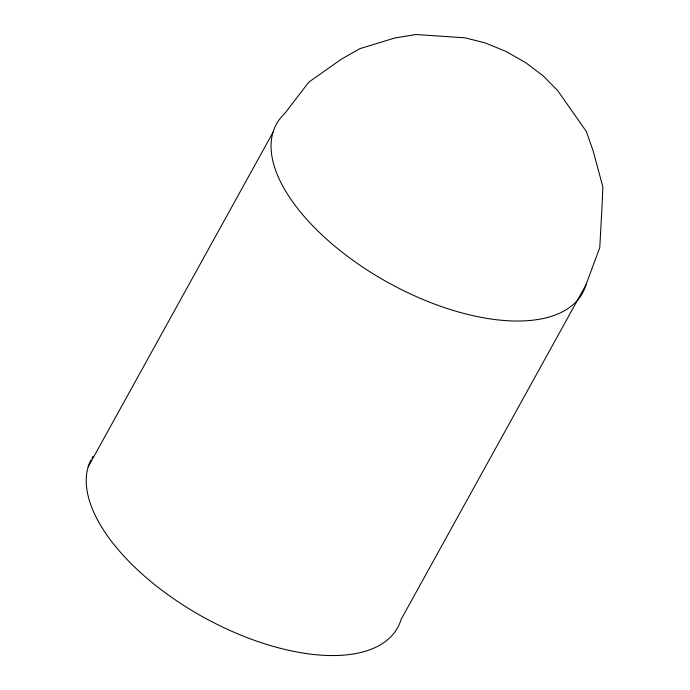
<?xml version="1.0" encoding="UTF-8"?>
<svg xmlns="http://www.w3.org/2000/svg" width="690" height="690" viewBox="0 0 690 690"><rect width="100%" height="100%" fill="white"/><g stroke="black" fill="none" stroke-linecap="round" stroke-linejoin="round"><path stroke-width="1.03" d="M585.957 284.849L599.765 247.615L601.965 207.725L602.87 186.938L593.15 150.92L586.302 131.436L557.555 90.433L543.306 75.969L525.677 62.643L505.848 51.362L485.173 42.901L465.077 37.838L415.863 34.5L394.663 38.045L359.775 48.688L341.093 59.366L308.801 82.136L284.728 113.531A174.803 84.775 28.9 0 0 384.623 280.614A174.803 84.775 28.9 0 0 585.957 284.849L401.123 619.361A174.803 84.775 28.9 0 1 213.21 622.406A174.803 84.775 28.9 0 1 90.916 459.954M88.182 466.854L273.016 132.333M91.917 458.082A174.803 84.775 28.9 0 1 93.021 456.263"/></g></svg>
